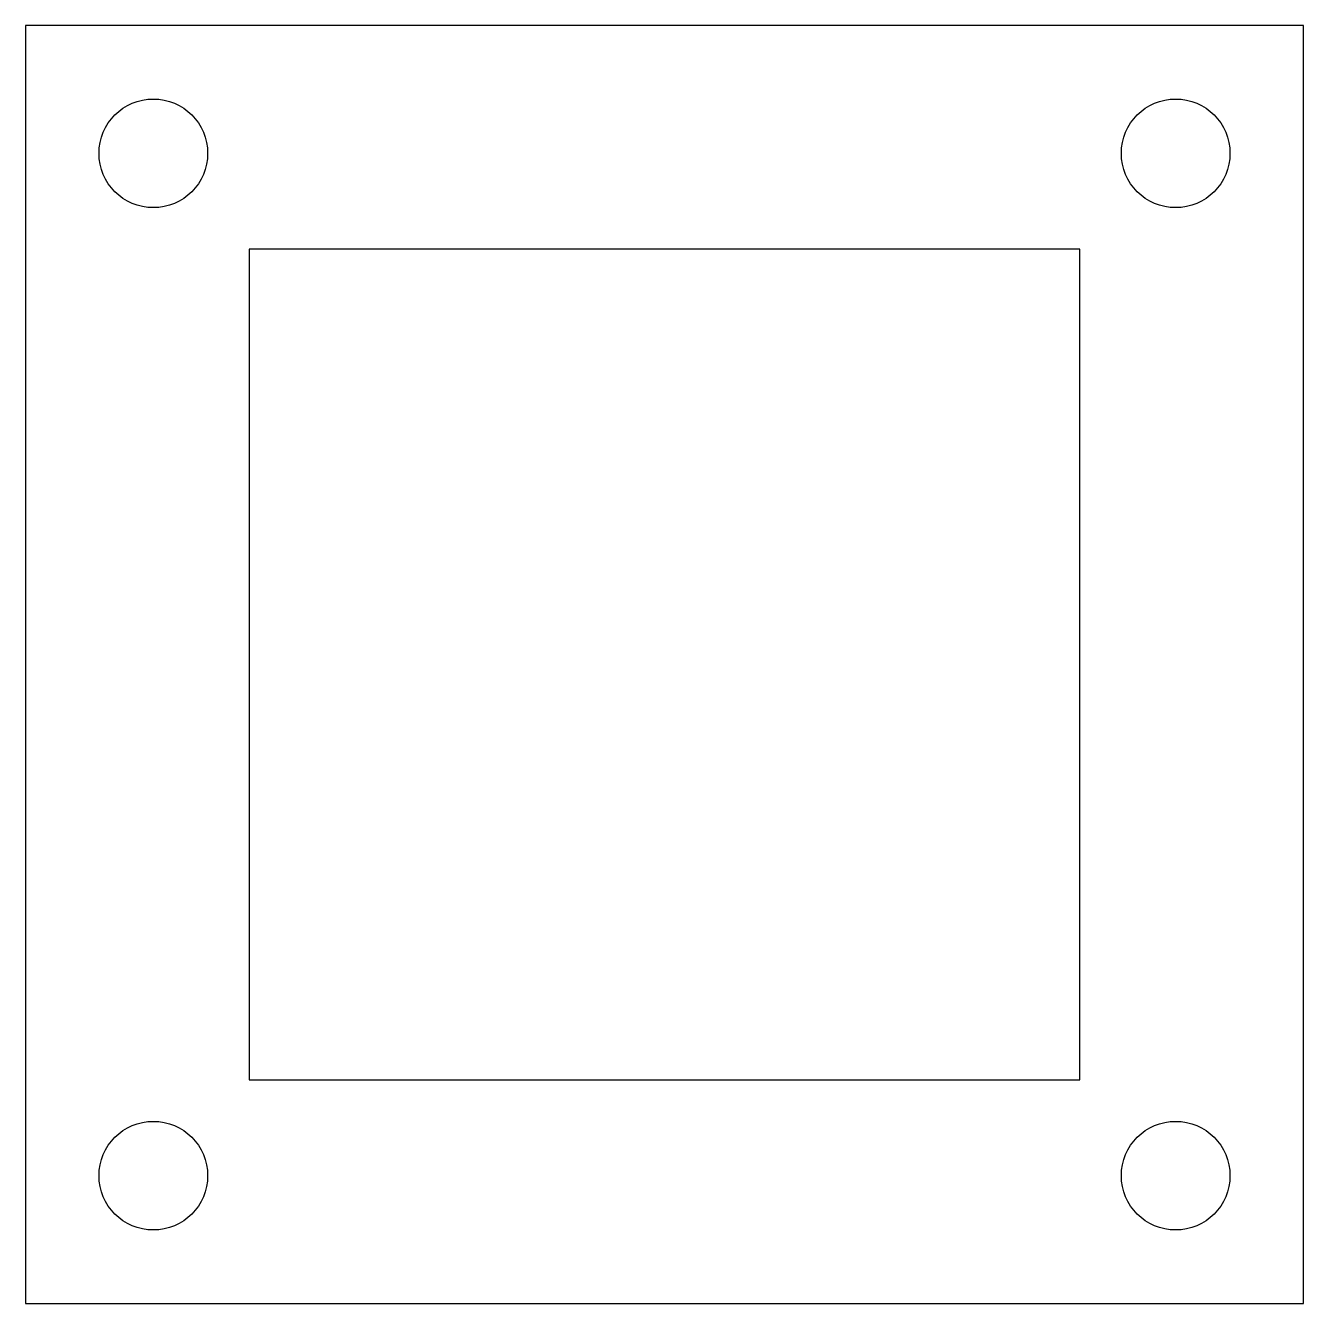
# Model space of a CAD drawing. Header units: millimetres. Extents: x -20 to 20, y -20 to 20.
import ezdxf

# ---------------------------------------------------------------- set-up
doc = ezdxf.new("R2010")
doc.units = ezdxf.units.MM

msp = doc.modelspace()

# ---------------------------------------------------------------- linework, layer by layer
at = {"layer": 'CUT'}
for points in [[(-20, -20), (20, -20), (20, 20), (-20, 20)], [(-13, -13), (13, -13), (13, 13), (-13, 13)]]:
    msp.add_lwpolyline(points, close=True, dxfattribs=at)
at = {"layer": 'DRILL'}
for centre in [(-16, 16), (16, 16), (-16, -16), (16, -16)]:
    msp.add_circle(centre, 1.7, dxfattribs=at)

doc.saveas('drawing.dxf')
